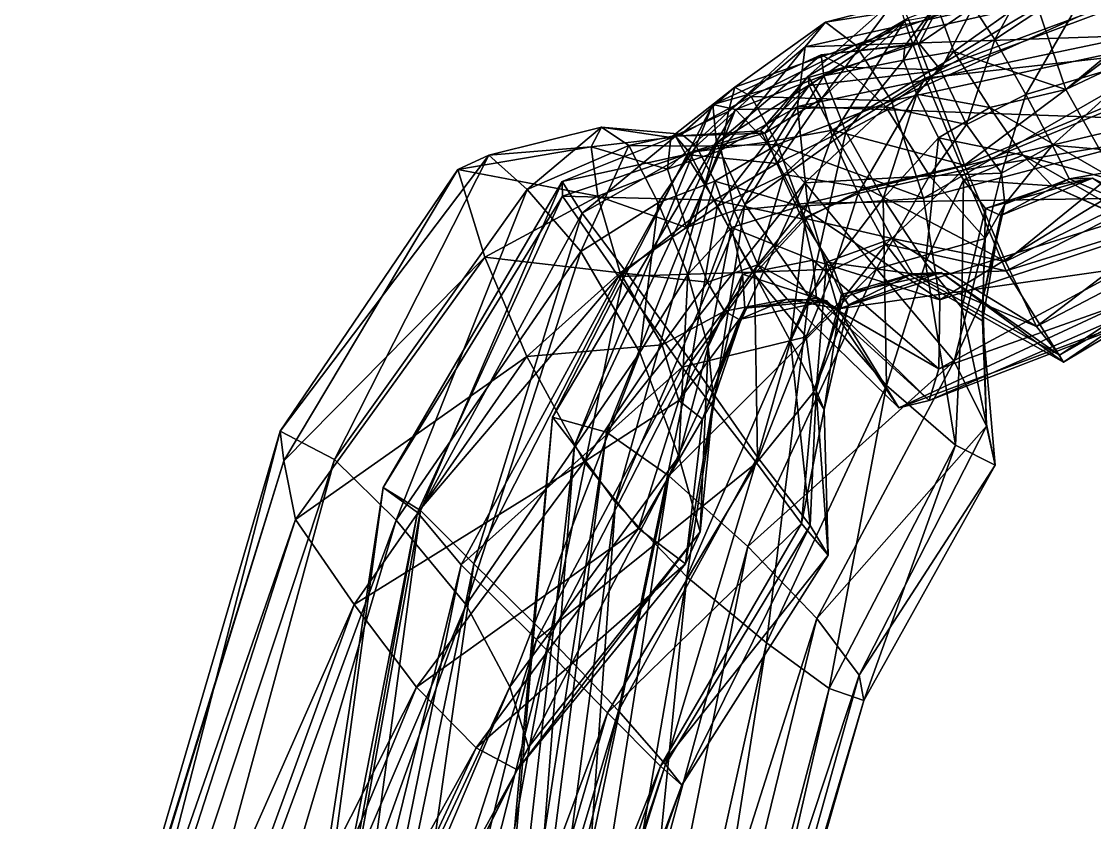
# Model space of a CAD drawing. Extents: x -86 to 86, y 0 to 86.
# Drawn here: x -47.29 to -25.39, y 27.53 to 43.88 of the extents above; entities that cross this region are included whole.
import ezdxf

# ---------------------------------------------------------------- set-up
doc = ezdxf.new("R2010")
doc.units = 0

msp = doc.modelspace()

# ---------------------------------------------------------------- linework, layer by layer
at = {"color": 1}
for points in [[(-20.483919, 47.054489, -17.126579), (-26.634314, 44.429077, -19.012329), (-25.978552, 42.494919, -18.250355)], [(-19.613482, 45.49823, -16.907091), (-20.483919, 47.054489, -17.126579), (-25.978552, 42.494919, -18.250355)], [(-22.845133, 46.403976, -5.346901), (-29.193487, 43.948845, -6.124885), (-28.775038, 42.850304, -4.435791)], [(-22.2645, 45.263016, -4.175329), (-22.845133, 46.403976, -5.346901), (-28.775038, 42.850304, -4.435791)], [(-27.865131, 44.182564, -23.467436), (-26.107775, 45.913971, -23.840536), (-27.426815, 43.511703, -24.301872)], [(-26.107775, 45.913971, -23.840536), (-25.349886, 44.889816, -25.125959), (-27.426815, 43.511703, -24.301872)], [(-24.299044, 45.560875, 8.353233), (-30.879873, 43.868622, 9.32914), (-30.267448, 43.40773, 10.81988)], [(-24.299044, 45.560875, 8.353233), (-24.592327, 44.851273, 6.896299), (-30.879873, 43.868622, 9.32914)], [(-23.688679, 44.897552, 9.622082), (-24.299044, 45.560875, 8.353233), (-30.267448, 43.40773, 10.81988)], [(-19.613482, 45.49823, -16.907091), (-25.978552, 42.494919, -18.250355), (-24.923311, 40.625359, -18.814714)], [(-22.343239, 45.160995, -9.229331), (-28.849203, 42.723709, -10.698137), (-29.266146, 43.893829, -9.381863)], [(-22.343239, 45.160995, -9.229331), (-21.542074, 43.549927, -9.424763), (-28.849203, 42.723709, -10.698137)], [(-22.2645, 45.263016, -4.175329), (-28.775038, 42.850304, -4.435791), (-28.042509, 40.951775, -3.654403)], [(-21.42745, 43.682693, -4.003049), (-22.2645, 45.263016, -4.175329), (-28.042509, 40.951775, -3.654403)], [(-24.592327, 44.851273, 6.896299), (-24.524794, 43.59404, 5.817883), (-31.296192, 43.364059, 7.728603)], [(-24.592327, 44.851273, 6.896299), (-31.296192, 43.364059, 7.728603), (-30.879873, 43.868622, 9.32914)], [(-23.688679, 44.897552, 9.622082), (-30.267448, 43.40773, 10.81988), (-29.533119, 42.259415, 12.361645)], [(-22.958256, 43.683296, 10.623873), (-23.688679, 44.897552, 9.622082), (-29.533119, 42.259415, 12.361645)], [(-27.426815, 43.511703, -24.301872), (-25.349886, 44.889816, -25.125959), (-26.790703, 42.392883, -24.526333)], [(-25.349886, 44.889816, -25.125959), (-24.290442, 43.135147, -25.990374), (-26.790703, 42.392883, -24.526333)], [(-28.616337, 44.228287, -21.298321), (-28.395144, 44.526031, -22.42021), (-29.265404, 43.386215, -22.770126)], [(-29.265404, 43.386215, -22.770126), (-28.395144, 44.526031, -22.42021), (-28.968567, 43.429779, -23.712807)], [(-28.395144, 44.526031, -22.42021), (-27.865131, 44.182564, -23.467436), (-28.968567, 43.429779, -23.712807)], [(-29.193487, 43.948845, -6.124885), (-29.409781, 44.382523, -7.729541), (-31.236866, 42.764282, -7.377831)], [(-31.236866, 42.764282, -7.377831), (-29.409781, 44.382523, -7.729541), (-30.963587, 42.30442, -8.477563)], [(-29.409781, 44.382523, -7.729541), (-29.266146, 43.893829, -9.381863), (-30.963587, 42.30442, -8.477563)], [(-28.26022, 43.266983, -20.543579), (-26.634314, 44.429077, -19.012329), (-28.616337, 44.228287, -21.298321)], [(-25.978552, 42.494919, -18.250355), (-26.634314, 44.429077, -19.012329), (-28.26022, 43.266983, -20.543579)], [(-28.26022, 43.266983, -20.543579), (-28.616337, 44.228287, -21.298321), (-29.287567, 43.092361, -22.055267)], [(-29.287567, 43.092361, -22.055267), (-28.616337, 44.228287, -21.298321), (-29.265404, 43.386215, -22.770126)], [(-28.968567, 43.429779, -23.712807), (-27.865131, 44.182564, -23.467436), (-28.536808, 42.894341, -24.419985)], [(-27.865131, 44.182564, -23.467436), (-27.426815, 43.511703, -24.301872), (-28.536808, 42.894341, -24.419985)], [(-32.733841, 42.538216, 10.263737), (-30.879873, 43.868622, 9.32914), (-32.861908, 42.043015, 9.152908)], [(-30.879873, 43.868622, 9.32914), (-31.296192, 43.364059, 7.728603), (-32.861908, 42.043015, 9.152908)], [(-30.267448, 43.40773, 10.81988), (-30.879873, 43.868622, 9.32914), (-32.733841, 42.538216, 10.263737)], [(-31.217293, 42.574585, -6.211706), (-29.193487, 43.948845, -6.124885), (-31.236866, 42.764282, -7.377831)], [(-28.775038, 42.850304, -4.435791), (-29.193487, 43.948845, -6.124885), (-31.217293, 42.574585, -6.211706)], [(-30.963587, 42.30442, -8.477563), (-29.266146, 43.893829, -9.381863), (-30.74548, 41.541954, -9.319897)], [(-29.266146, 43.893829, -9.381863), (-28.849203, 42.723709, -10.698137), (-30.74548, 41.541954, -9.319897)], [(-24.524794, 43.59404, 5.817883), (-24.051918, 41.882248, 5.468948), (-31.452089, 42.145172, 6.399849)], [(-24.524794, 43.59404, 5.817883), (-31.452089, 42.145172, 6.399849), (-31.296192, 43.364059, 7.728603)], [(-22.958256, 43.683296, 10.623873), (-29.533119, 42.259415, 12.361645), (-28.880194, 40.27346, 12.979115)], [(-22.339586, 41.996613, 10.614876), (-22.958256, 43.683296, 10.623873), (-28.880194, 40.27346, 12.979115)], [(-21.42745, 43.682693, -4.003049), (-28.042509, 40.951775, -3.654403), (-27.209635, 38.983597, -4.254319)], [(-20.605301, 42.191765, -4.396297), (-21.42745, 43.682693, -4.003049), (-27.209635, 38.983597, -4.254319)], [(-32.401203, 42.347702, 11.381443), (-30.267448, 43.40773, 10.81988), (-32.733841, 42.538216, 10.263737)], [(-29.533119, 42.259415, 12.361645), (-30.267448, 43.40773, 10.81988), (-32.401203, 42.347702, 11.381443)], [(-29.265404, 43.386215, -22.770126), (-28.968567, 43.429779, -23.712807), (-30.969151, 43.199593, -23.074127)], [(-28.968567, 43.429779, -23.712807), (-30.486389, 42.949387, -24.238394), (-30.969151, 43.199593, -23.074127)], [(-29.265404, 43.386215, -22.770126), (-30.969151, 43.199593, -23.074127), (-30.916788, 42.770142, -21.930271)], [(-29.287567, 43.092361, -22.055267), (-29.265404, 43.386215, -22.770126), (-30.916788, 42.770142, -21.930271)], [(-28.968567, 43.429779, -23.712807), (-28.536808, 42.894341, -24.419985), (-30.486389, 42.949387, -24.238394)], [(-21.542074, 43.549927, -9.424763), (-28.073786, 40.844528, -11.601416), (-28.849203, 42.723709, -10.698137)], [(-28.536808, 42.894341, -24.419985), (-27.426815, 43.511703, -24.301872), (-28.004318, 41.776978, -24.22275)], [(-21.542074, 43.549927, -9.424763), (-20.697865, 42.069565, -9.031515), (-28.073786, 40.844528, -11.601416)], [(-27.426815, 43.511703, -24.301872), (-26.790703, 42.392883, -24.526333), (-28.004318, 41.776978, -24.22275)], [(-30.969151, 43.199593, -23.074127), (-33.184311, 42.184807, -23.607101), (-33.104809, 41.400673, -21.955626)], [(-30.969151, 43.199593, -23.074127), (-30.486389, 42.949387, -24.238394), (-33.184311, 42.184807, -23.607101)], [(-30.916788, 42.770142, -21.930271), (-30.969151, 43.199593, -23.074127), (-33.104809, 41.400673, -21.955626)], [(-32.861908, 42.043015, 9.152908), (-31.296192, 43.364059, 7.728603), (-33.00967, 41.256683, 8.317261)], [(-31.296192, 43.364059, 7.728603), (-31.452089, 42.145172, 6.399849), (-33.00967, 41.256683, 8.317261)], [(-29.01565, 42.397141, -21.549837), (-28.26022, 43.266983, -20.543579), (-29.287567, 43.092361, -22.055267)], [(-27.529675, 42.126343, -20.521873), (-28.26022, 43.266983, -20.543579), (-29.01565, 42.397141, -21.549837)], [(-27.529675, 42.126343, -20.521873), (-25.978552, 42.494919, -18.250355), (-28.26022, 43.266983, -20.543579)], [(-30.486389, 42.949387, -24.238394), (-32.719658, 42.083572, -25.617777), (-33.184311, 42.184807, -23.607101)], [(-30.486389, 42.949387, -24.238394), (-29.648544, 42.139053, -25.149096), (-32.719658, 42.083572, -25.617777)], [(-29.287567, 43.092361, -22.055267), (-30.916788, 42.770142, -21.930271), (-30.464247, 41.626297, -21.172184)], [(-28.536808, 42.894341, -24.419985), (-29.648544, 42.139053, -25.149096), (-30.486389, 42.949387, -24.238394)], [(-29.01565, 42.397141, -21.549837), (-29.287567, 43.092361, -22.055267), (-30.464247, 41.626297, -21.172184)], [(-26.790703, 42.392883, -24.526333), (-24.290442, 43.135147, -25.990374), (-26.249533, 41.355133, -24.174089)], [(-24.290442, 43.135147, -25.990374), (-23.371824, 41.104385, -25.69652), (-26.249533, 41.355133, -24.174089)], [(-30.916788, 42.770142, -21.930271), (-33.104809, 41.400673, -21.955626), (-32.52523, 40.145195, -20.378357)], [(-30.464247, 41.626297, -21.172184), (-30.916788, 42.770142, -21.930271), (-32.52523, 40.145195, -20.378357)], [(-31.217293, 42.574585, -6.211706), (-31.236866, 42.764282, -7.377831), (-32.205822, 41.651596, -7.423114)], [(-32.205822, 41.651596, -7.423114), (-31.236866, 42.764282, -7.377831), (-32.122013, 41.599014, -8.407426)], [(-31.236866, 42.764282, -7.377831), (-30.963587, 42.30442, -8.477563), (-32.122013, 41.599014, -8.407426)], [(-30.741121, 41.660637, -5.464365), (-28.775038, 42.850304, -4.435791), (-31.217293, 42.574585, -6.211706)], [(-30.74548, 41.541954, -9.319897), (-28.849203, 42.723709, -10.698137), (-30.217659, 40.373299, -9.569805)], [(-28.042509, 40.951775, -3.654403), (-28.775038, 42.850304, -4.435791), (-30.741121, 41.660637, -5.464365)], [(-28.849203, 42.723709, -10.698137), (-28.073786, 40.844528, -11.601416), (-30.217659, 40.373299, -9.569805)], [(-28.536808, 42.894341, -24.419985), (-28.004318, 41.776978, -24.22275), (-29.648544, 42.139053, -25.149096)], [(-33.820805, 41.580978, 10.548698), (-32.733841, 42.538216, 10.263737), (-34.036755, 41.516586, 9.585434)], [(-32.733841, 42.538216, 10.263737), (-32.861908, 42.043015, 9.152908), (-34.036755, 41.516586, 9.585434)], [(-32.401203, 42.347702, 11.381443), (-32.733841, 42.538216, 10.263737), (-33.820805, 41.580978, 10.548698)], [(-32.081558, 41.42025, -6.69586), (-31.217293, 42.574585, -6.211706), (-32.205822, 41.651596, -7.423114)], [(-30.741121, 41.660637, -5.464365), (-31.217293, 42.574585, -6.211706), (-32.081558, 41.42025, -6.69586)], [(-24.923311, 40.625359, -18.814714), (-25.978552, 42.494919, -18.250355), (-27.529675, 42.126343, -20.521873)], [(-33.523346, 41.333794, 11.218241), (-32.401203, 42.347702, 11.381443), (-33.820805, 41.580978, 10.548698)], [(-31.861528, 41.373413, 11.997936), (-32.401203, 42.347702, 11.381443), (-33.523346, 41.333794, 11.218241)], [(-31.861528, 41.373413, 11.997936), (-29.533119, 42.259415, 12.361645), (-32.401203, 42.347702, 11.381443)], [(-32.122013, 41.599014, -8.407426), (-30.963587, 42.30442, -8.477563), (-31.877129, 40.982269, -9.137403)], [(-30.963587, 42.30442, -8.477563), (-30.74548, 41.541954, -9.319897), (-31.877129, 40.982269, -9.137403)], [(-29.01565, 42.397141, -21.549837), (-30.464247, 41.626297, -21.172184), (-29.707661, 40.266052, -20.841251)], [(-28.573385, 41.50824, -21.352228), (-29.01565, 42.397141, -21.549837), (-29.707661, 40.266052, -20.841251)], [(-28.573385, 41.50824, -21.352228), (-27.529675, 42.126343, -20.521873), (-29.01565, 42.397141, -21.549837)], [(-28.004318, 41.776978, -24.22275), (-26.790703, 42.392883, -24.526333), (-27.288744, 40.786171, -24.285833)], [(-26.790703, 42.392883, -24.526333), (-26.249533, 41.355133, -24.174089), (-27.288744, 40.786171, -24.285833)], [(-33.184311, 42.184807, -23.607101), (-36.451328, 35.804855, -24.64559), (-36.005215, 35.22718, -23.028061)], [(-33.184311, 42.184807, -23.607101), (-32.719658, 42.083572, -25.617777), (-36.451328, 35.804855, -24.64559)], [(-32.719658, 42.083572, -25.617777), (-35.353214, 35.496948, -26.266121), (-36.451328, 35.804855, -24.64559)], [(-33.104809, 41.400673, -21.955626), (-33.184311, 42.184807, -23.607101), (-36.005215, 35.22718, -23.028061)], [(-32.719658, 42.083572, -25.617777), (-31.301064, 40.587486, -26.464748), (-35.353214, 35.496948, -26.266121)], [(-33.00967, 41.256683, 8.317261), (-31.452089, 42.145172, 6.399849), (-32.748714, 40.022842, 7.976152)], [(-31.452089, 42.145172, 6.399849), (-31.248417, 40.172012, 5.393028), (-32.748714, 40.022842, 7.976152)], [(-29.648544, 42.139053, -25.149096), (-31.301064, 40.587486, -26.464748), (-32.719658, 42.083572, -25.617777)], [(-28.880194, 40.27346, 12.979115), (-29.533119, 42.259415, 12.361645), (-31.861528, 41.373413, 11.997936)], [(-24.051918, 41.882248, 5.468948), (-31.248417, 40.172012, 5.393028), (-31.452089, 42.145172, 6.399849)], [(-29.648544, 42.139053, -25.149096), (-28.758621, 40.729393, -25.323038), (-31.301064, 40.587486, -26.464748)], [(-28.004318, 41.776978, -24.22275), (-28.758621, 40.729393, -25.323038), (-29.648544, 42.139053, -25.149096)], [(-26.851028, 41.155411, -20.865852), (-27.529675, 42.126343, -20.521873), (-28.573385, 41.50824, -21.352228)], [(-20.697865, 42.069565, -9.031515), (-27.191629, 38.795563, -11.322567), (-28.073786, 40.844528, -11.601416)], [(-26.851028, 41.155411, -20.865852), (-24.923311, 40.625359, -18.814714), (-27.529675, 42.126343, -20.521873)], [(-20.605301, 42.191765, -4.396297), (-27.209635, 38.983597, -4.254319), (-26.574797, 37.654846, -5.73368)], [(-20.697865, 42.069565, -9.031515), (-20.044535, 41.018829, -8.03052), (-27.191629, 38.795563, -11.322567)], [(-19.988499, 41.087677, -5.358137), (-20.605301, 42.191765, -4.396297), (-26.574797, 37.654846, -5.73368)], [(-34.036755, 41.516586, 9.585434), (-32.861908, 42.043015, 9.152908), (-34.10574, 40.870415, 8.843197)], [(-32.861908, 42.043015, 9.152908), (-33.00967, 41.256683, 8.317261), (-34.10574, 40.870415, 8.843197)], [(-24.051918, 41.882248, 5.468948), (-23.347734, 40.293365, 5.664875), (-31.248417, 40.172012, 5.393028)], [(-22.339586, 41.996613, 10.614876), (-28.880194, 40.27346, 12.979115), (-28.546062, 38.203796, 12.249634)], [(-21.887712, 40.400543, 10.06551), (-22.339586, 41.996613, 10.614876), (-28.546062, 38.203796, 12.249634)], [(-35.451336, 41.726357, 11.140482), (-37.756046, 41.153152, 11.902422), (-36.973389, 40.452805, 13.40093)], [(-35.451336, 41.726357, 11.140482), (-35.664646, 41.326042, 9.938227), (-37.756046, 41.153152, 11.902422)], [(-34.894573, 41.353012, 12.163322), (-35.451336, 41.726357, 11.140482), (-36.973389, 40.452805, 13.40093)], [(-34.036755, 41.516586, 9.585434), (-35.664646, 41.326042, 9.938227), (-35.451336, 41.726357, 11.140482)], [(-33.820805, 41.580978, 10.548698), (-35.451336, 41.726357, 11.140482), (-34.894573, 41.353012, 12.163322)], [(-33.820805, 41.580978, 10.548698), (-34.036755, 41.516586, 9.585434), (-35.451336, 41.726357, 11.140482)], [(-32.205822, 41.651596, -7.423114), (-33.94059, 41.539337, -7.333909), (-33.654583, 41.20459, -6.19298)], [(-32.205822, 41.651596, -7.423114), (-32.122013, 41.599014, -8.407426), (-33.94059, 41.539337, -7.333909)], [(-32.081558, 41.42025, -6.69586), (-32.205822, 41.651596, -7.423114), (-33.654583, 41.20459, -6.19298)], [(-30.464247, 41.626297, -21.172184), (-32.52523, 40.145195, -20.378357), (-31.224669, 38.269173, -19.63805)], [(-31.732063, 40.755066, -6.197746), (-30.741121, 41.660637, -5.464365), (-32.081558, 41.42025, -6.69586)], [(-30.067974, 40.485352, -5.493305), (-30.741121, 41.660637, -5.464365), (-31.732063, 40.755066, -6.197746)], [(-29.707661, 40.266052, -20.841251), (-30.464247, 41.626297, -21.172184), (-31.224669, 38.269173, -19.63805)], [(-30.067974, 40.485352, -5.493305), (-28.042509, 40.951775, -3.654403), (-30.741121, 41.660637, -5.464365)], [(-28.004318, 41.776978, -24.22275), (-27.288744, 40.786171, -24.285833), (-28.758621, 40.729393, -25.323038)], [(-33.94059, 41.539337, -7.333909), (-36.255981, 40.613724, -7.279093), (-35.845539, 39.966949, -5.617237)], [(-33.94059, 41.539337, -7.333909), (-33.735527, 41.165222, -8.545998), (-36.255981, 40.613724, -7.279093)], [(-33.104809, 41.400673, -21.955626), (-36.005215, 35.22718, -23.028061), (-35.164825, 34.062515, -21.611168)], [(-33.654583, 41.20459, -6.19298), (-33.94059, 41.539337, -7.333909), (-35.845539, 39.966949, -5.617237)], [(-34.036755, 41.516586, 9.585434), (-34.10574, 40.870415, 8.843197), (-35.664646, 41.326042, 9.938227)], [(-32.52523, 40.145195, -20.378357), (-33.104809, 41.400673, -21.955626), (-35.164825, 34.062515, -21.611168)], [(-33.523346, 41.333794, 11.218241), (-33.820805, 41.580978, 10.548698), (-34.894573, 41.353012, 12.163322)], [(-32.122013, 41.599014, -8.407426), (-33.735527, 41.165222, -8.545998), (-33.94059, 41.539337, -7.333909)], [(-32.122013, 41.599014, -8.407426), (-31.877129, 40.982269, -9.137403), (-33.735527, 41.165222, -8.545998)], [(-32.081558, 41.42025, -6.69586), (-33.654583, 41.20459, -6.19298), (-33.090687, 40.103737, -5.445979)], [(-31.732063, 40.755066, -6.197746), (-32.081558, 41.42025, -6.69586), (-33.090687, 40.103737, -5.445979)], [(-31.877129, 40.982269, -9.137403), (-30.74548, 41.541954, -9.319897), (-31.357567, 39.856293, -8.955249)], [(-30.74548, 41.541954, -9.319897), (-30.217659, 40.373299, -9.569805), (-31.357567, 39.856293, -8.955249)], [(-28.573385, 41.50824, -21.352228), (-29.707661, 40.266052, -20.841251), (-28.842489, 38.953423, -21.093252)], [(-28.062153, 40.652252, -21.521818), (-28.573385, 41.50824, -21.352228), (-28.842489, 38.953423, -21.093252)], [(-28.062153, 40.652252, -21.521818), (-26.851028, 41.155411, -20.865852), (-28.573385, 41.50824, -21.352228)], [(-35.664646, 41.326042, 9.938227), (-35.531765, 40.318985, 8.862976), (-38.388996, 40.859802, 9.957611)], [(-35.664646, 41.326042, 9.938227), (-38.388996, 40.859802, 9.957611), (-37.756046, 41.153152, 11.902422)], [(-34.894573, 41.353012, 12.163322), (-36.973389, 40.452805, 13.40093), (-35.873089, 39.186935, 14.660622)], [(-34.298443, 40.180908, 12.762201), (-34.894573, 41.353012, 12.163322), (-35.873089, 39.186935, 14.660622)], [(-33.654583, 41.20459, -6.19298), (-35.845539, 39.966949, -5.617237), (-34.982018, 38.816071, -4.090891)], [(-34.10574, 40.870415, 8.843197), (-35.531765, 40.318985, 8.862976), (-35.664646, 41.326042, 9.938227)], [(-33.090687, 40.103737, -5.445979), (-33.654583, 41.20459, -6.19298), (-34.982018, 38.816071, -4.090891)], [(-33.523346, 41.333794, 11.218241), (-34.894573, 41.353012, 12.163322), (-34.298443, 40.180908, 12.762201)], [(-33.141182, 40.62426, 11.622274), (-33.523346, 41.333794, 11.218241), (-34.298443, 40.180908, 12.762201)], [(-34.10574, 40.870415, 8.843197), (-33.00967, 41.256683, 8.317261), (-33.720242, 39.680008, 8.915813)], [(-33.00967, 41.256683, 8.317261), (-32.748714, 40.022842, 7.976152), (-33.720242, 39.680008, 8.915813)], [(-33.141182, 40.62426, 11.622274), (-31.861528, 41.373413, 11.997936), (-33.523346, 41.333794, 11.218241)], [(-31.399452, 40.111542, 11.826405), (-31.861528, 41.373413, 11.997936), (-33.141182, 40.62426, 11.622274)], [(-31.399452, 40.111542, 11.826405), (-28.880194, 40.27346, 12.979115), (-31.861528, 41.373413, 11.997936)], [(-27.288744, 40.786171, -24.285833), (-26.249533, 41.355133, -24.174089), (-27.220758, 40.152344, -23.525768)], [(-26.249533, 41.355133, -24.174089), (-25.905649, 40.668022, -23.360123), (-27.220758, 40.152344, -23.525768)], [(-26.249533, 41.355133, -24.174089), (-23.371824, 41.104385, -25.69652), (-25.905649, 40.668022, -23.360123)], [(-37.756046, 41.153152, 11.902422), (-42.011753, 35.518158, 13.512199), (-40.903469, 34.944229, 14.773724)], [(-37.756046, 41.153152, 11.902422), (-38.388996, 40.859802, 9.957611), (-42.011753, 35.518158, 13.512199)], [(-36.973389, 40.452805, 13.40093), (-37.756046, 41.153152, 11.902422), (-40.903469, 34.944229, 14.773724)], [(-33.735527, 41.165222, -8.545998), (-36.248909, 40.318176, -9.323982), (-36.255981, 40.613724, -7.279093)], [(-33.735527, 41.165222, -8.545998), (-33.150074, 40.234467, -9.535417), (-36.248909, 40.318176, -9.323982)], [(-31.877129, 40.982269, -9.137403), (-33.150074, 40.234467, -9.535417), (-33.735527, 41.165222, -8.545998)], [(-31.877129, 40.982269, -9.137403), (-31.357567, 39.856293, -8.955249), (-33.150074, 40.234467, -9.535417)], [(-26.253811, 40.525208, -21.533966), (-26.851028, 41.155411, -20.865852), (-28.062153, 40.652252, -21.521818)], [(-20.044535, 41.018829, -8.03052), (-26.021694, 36.926651, -9.962372), (-27.191629, 38.795563, -11.322567)], [(-26.253811, 40.525208, -21.533966), (-23.90868, 39.467102, -20.223999), (-26.851028, 41.155411, -20.865852)], [(-23.90868, 39.467102, -20.223999), (-24.923311, 40.625359, -18.814714), (-26.851028, 41.155411, -20.865852)], [(-19.988499, 41.087677, -5.358137), (-26.574797, 37.654846, -5.73368), (-26.107584, 37.068596, -7.633187)], [(-19.774496, 40.65686, -6.689052), (-19.988499, 41.087677, -5.358137), (-26.107584, 37.068596, -7.633187)], [(-20.044535, 41.018829, -8.03052), (-19.774496, 40.65686, -6.689052), (-26.021694, 36.926651, -9.962372)], [(-23.371824, 41.104385, -25.69652), (-22.41613, 39.161987, -24.273346), (-25.905649, 40.668022, -23.360123)], [(-38.388996, 40.859802, 9.957611), (-41.940063, 34.914597, 11.626104), (-42.011753, 35.518158, 13.512199)], [(-38.388996, 40.859802, 9.957611), (-37.832355, 39.068146, 8.754227), (-41.940063, 34.914597, 11.626104)], [(-35.531765, 40.318985, 8.862976), (-37.832355, 39.068146, 8.754227), (-38.388996, 40.859802, 9.957611)], [(-34.10574, 40.870415, 8.843197), (-33.720242, 39.680008, 8.915813), (-35.531765, 40.318985, 8.862976)], [(-31.732063, 40.755066, -6.197746), (-33.090687, 40.103737, -5.445979), (-32.332607, 38.734314, -5.159299)], [(-31.291603, 39.861633, -6.017295), (-31.732063, 40.755066, -6.197746), (-32.332607, 38.734314, -5.159299)], [(-31.291603, 39.861633, -6.017295), (-30.067974, 40.485352, -5.493305), (-31.732063, 40.755066, -6.197746)], [(-30.217659, 40.373299, -9.569805), (-28.073786, 40.844528, -11.601416), (-29.65251, 39.338974, -9.246354)], [(-27.209635, 38.983597, -4.254319), (-28.042509, 40.951775, -3.654403), (-30.067974, 40.485352, -5.493305)], [(-28.073786, 40.844528, -11.601416), (-27.191629, 38.795563, -11.322567), (-29.65251, 39.338974, -9.246354)], [(-27.288744, 40.786171, -24.285833), (-27.620913, 39.454742, -25.160995), (-28.758621, 40.729393, -25.323038)], [(-27.288744, 40.786171, -24.285833), (-27.220758, 40.152344, -23.525768), (-27.620913, 39.454742, -25.160995)], [(-36.255981, 40.613724, -7.279093), (-39.913616, 34.369514, -6.983901), (-39.145348, 33.90403, -5.453469)], [(-36.255981, 40.613724, -7.279093), (-36.248909, 40.318176, -9.323982), (-39.913616, 34.369514, -6.983901)], [(-35.845539, 39.966949, -5.617237), (-36.255981, 40.613724, -7.279093), (-39.145348, 33.90403, -5.453469)], [(-31.301064, 40.587486, -26.464748), (-34.082767, 34.609283, -27.668501), (-35.353214, 35.496948, -26.266121)], [(-33.141182, 40.62426, 11.622274), (-34.298443, 40.180908, 12.762201), (-33.6912, 38.714462, 12.876326)], [(-31.301064, 40.587486, -26.464748), (-29.841789, 38.833008, -26.717163), (-34.082767, 34.609283, -27.668501)], [(-32.798126, 39.675537, 11.706087), (-33.141182, 40.62426, 11.622274), (-33.6912, 38.714462, 12.876326)], [(-32.798126, 39.675537, 11.706087), (-31.399452, 40.111542, 11.826405), (-33.141182, 40.62426, 11.622274)], [(-28.758621, 40.729393, -25.323038), (-29.841789, 38.833008, -26.717163), (-31.301064, 40.587486, -26.464748)], [(-28.758621, 40.729393, -25.323038), (-27.620913, 39.454742, -25.160995), (-29.841789, 38.833008, -26.717163)], [(-28.062153, 40.652252, -21.521818), (-28.842489, 38.953423, -21.093252), (-28.097153, 38.040512, -21.859251)], [(-27.612499, 40.061279, -22.016026), (-28.062153, 40.652252, -21.521818), (-28.097153, 38.040512, -21.859251)], [(-27.612499, 40.061279, -22.016026), (-26.253811, 40.525208, -21.533966), (-28.062153, 40.652252, -21.521818)], [(-27.304949, 39.921356, -22.712082), (-25.430077, 40.685493, -22.555559), (-27.612499, 40.061279, -22.016026)], [(-25.430077, 40.685493, -22.555559), (-26.253811, 40.525208, -21.533966), (-27.612499, 40.061279, -22.016026)], [(-25.905649, 40.668022, -23.360123), (-25.430077, 40.685493, -22.555559), (-27.304949, 39.921356, -22.712082)], [(-27.220758, 40.152344, -23.525768), (-25.905649, 40.668022, -23.360123), (-27.304949, 39.921356, -22.712082)], [(-25.430077, 40.685493, -22.555559), (-23.009962, 39.080627, -22.016497), (-26.253811, 40.525208, -21.533966)], [(-23.009962, 39.080627, -22.016497), (-23.90868, 39.467102, -20.223999), (-26.253811, 40.525208, -21.533966)], [(-19.774496, 40.65686, -6.689052), (-26.107584, 37.068596, -7.633187), (-26.021694, 36.926651, -9.962372)], [(-25.905649, 40.668022, -23.360123), (-22.41613, 39.161987, -24.273346), (-25.430077, 40.685493, -22.555559)], [(-22.41613, 39.161987, -24.273346), (-23.009962, 39.080627, -22.016497), (-25.430077, 40.685493, -22.555559)], [(-36.973389, 40.452805, 13.40093), (-40.903469, 34.944229, 14.773724), (-39.648525, 33.706627, 15.755428)], [(-36.248909, 40.318176, -9.323982), (-39.211216, 33.864227, -8.766625), (-39.913616, 34.369514, -6.983901)], [(-35.873089, 39.186935, 14.660622), (-36.973389, 40.452805, 13.40093), (-39.648525, 33.706627, 15.755428)], [(-36.248909, 40.318176, -9.323982), (-35.109642, 38.676888, -10.312038), (-39.211216, 33.864227, -8.766625)], [(-35.531765, 40.318985, 8.862976), (-35.072868, 38.75206, 8.484135), (-37.832355, 39.068146, 8.754227)], [(-33.150074, 40.234467, -9.535417), (-35.109642, 38.676888, -10.312038), (-36.248909, 40.318176, -9.323982)], [(-33.720242, 39.680008, 8.915813), (-35.072868, 38.75206, 8.484135), (-35.531765, 40.318985, 8.862976)], [(-31.357567, 39.856293, -8.955249), (-30.217659, 40.373299, -9.569805), (-30.711905, 38.823868, -9.077478)], [(-29.519293, 39.451393, -5.882467), (-30.067974, 40.485352, -5.493305), (-31.291603, 39.861633, -6.017295)], [(-30.217659, 40.373299, -9.569805), (-29.65251, 39.338974, -9.246354), (-30.711905, 38.823868, -9.077478)], [(-29.519293, 39.451393, -5.882467), (-27.209635, 38.983597, -4.254319), (-30.067974, 40.485352, -5.493305)], [(-21.741617, 39.217407, 9.015057), (-21.887712, 40.400543, 10.06551), (-28.565977, 36.795807, 10.708767)], [(-21.887712, 40.400543, 10.06551), (-28.546062, 38.203796, 12.249634), (-28.565977, 36.795807, 10.708767)], [(-34.298443, 40.180908, 12.762201), (-35.873089, 39.186935, 14.660622), (-34.67382, 37.126892, 14.938028)], [(-32.52523, 40.145195, -20.378357), (-35.164825, 34.062515, -21.611168), (-33.709816, 32.547554, -20.771526)], [(-33.150074, 40.234467, -9.535417), (-32.374893, 38.765991, -9.763535), (-35.109642, 38.676888, -10.312038)], [(-33.090687, 40.103737, -5.445979), (-34.982018, 38.816071, -4.090891), (-33.62347, 36.936188, -3.474973)], [(-33.6912, 38.714462, 12.876326), (-34.298443, 40.180908, 12.762201), (-34.67382, 37.126892, 14.938028)], [(-31.224669, 38.269173, -19.63805), (-32.52523, 40.145195, -20.378357), (-33.709816, 32.547554, -20.771526)], [(-32.332607, 38.734314, -5.159299), (-33.090687, 40.103737, -5.445979), (-33.62347, 36.936188, -3.474973)], [(-31.357567, 39.856293, -8.955249), (-32.374893, 38.765991, -9.763535), (-33.150074, 40.234467, -9.535417)], [(-31.140438, 39.007843, 11.340273), (-31.399452, 40.111542, 11.826405), (-32.798126, 39.675537, 11.706087)], [(-32.748714, 40.022842, 7.976152), (-31.248417, 40.172012, 5.393028), (-32.265831, 38.916351, 8.16675)], [(-31.248417, 40.172012, 5.393028), (-30.622166, 38.01516, 5.493155), (-32.265831, 38.916351, 8.16675)], [(-28.546062, 38.203796, 12.249634), (-28.880194, 40.27346, 12.979115), (-31.399452, 40.111542, 11.826405)], [(-31.140438, 39.007843, 11.340273), (-28.546062, 38.203796, 12.249634), (-31.399452, 40.111542, 11.826405)], [(-23.347734, 40.293365, 5.664875), (-30.622166, 38.01516, 5.493155), (-31.248417, 40.172012, 5.393028)], [(-29.707661, 40.266052, -20.841251), (-31.224669, 38.269173, -19.63805), (-29.635569, 36.455978, -20.203304)], [(-23.347734, 40.293365, 5.664875), (-22.585676, 39.157608, 6.478622), (-30.622166, 38.01516, 5.493155)], [(-28.842489, 38.953423, -21.093252), (-29.707661, 40.266052, -20.841251), (-29.635569, 36.455978, -20.203304)], [(-27.220758, 40.152344, -23.525768), (-27.304949, 39.921356, -22.712082), (-27.66889, 38.223434, -24.04944)], [(-27.220758, 40.152344, -23.525768), (-27.66889, 38.223434, -24.04944), (-27.620913, 39.454742, -25.160995)], [(-35.845539, 39.966949, -5.617237), (-39.145348, 33.90403, -5.453469), (-38.059357, 32.814987, -4.14775)], [(-34.982018, 38.816071, -4.090891), (-35.845539, 39.966949, -5.617237), (-38.059357, 32.814987, -4.14775)], [(-33.720242, 39.680008, 8.915813), (-32.748714, 40.022842, 7.976152), (-33.291245, 38.563492, 8.656841)], [(-32.748714, 40.022842, 7.976152), (-32.265831, 38.916351, 8.16675), (-33.291245, 38.563492, 8.656841)], [(-27.612499, 40.061279, -22.016026), (-28.097153, 38.040512, -21.859251), (-27.678028, 37.774338, -22.938633)], [(-27.304949, 39.921356, -22.712082), (-27.612499, 40.061279, -22.016026), (-27.678028, 37.774338, -22.938633)], [(-27.304949, 39.921356, -22.712082), (-27.678028, 37.774338, -22.938633), (-27.66889, 38.223434, -24.04944)], [(-33.720242, 39.680008, 8.915813), (-33.291245, 38.563492, 8.656841), (-35.072868, 38.75206, 8.484135)], [(-32.798126, 39.675537, 11.706087), (-33.6912, 38.714462, 12.876326), (-33.278194, 37.24353, 12.428207)], [(-32.576504, 38.726723, 11.435038), (-32.798126, 39.675537, 11.706087), (-33.278194, 37.24353, 12.428207)], [(-32.576504, 38.726723, 11.435038), (-31.140438, 39.007843, 11.340273), (-32.798126, 39.675537, 11.706087)], [(-31.357567, 39.856293, -8.955249), (-30.711905, 38.823868, -9.077478), (-32.374893, 38.765991, -9.763535)], [(-31.291603, 39.861633, -6.017295), (-32.332607, 38.734314, -5.159299), (-31.59499, 37.357277, -5.467088)], [(-30.863375, 38.966278, -6.211706), (-31.291603, 39.861633, -6.017295), (-31.59499, 37.357277, -5.467088)], [(-30.863375, 38.966278, -6.211706), (-29.519293, 39.451393, -5.882467), (-31.291603, 39.861633, -6.017295)], [(-29.108168, 38.734039, -6.601209), (-29.519293, 39.451393, -5.882467), (-30.863375, 38.966278, -6.211706)], [(-27.620913, 39.454742, -25.160995), (-28.255947, 36.947914, -26.502636), (-29.841789, 38.833008, -26.717163)], [(-29.108168, 38.734039, -6.601209), (-26.574797, 37.654846, -5.73368), (-29.519293, 39.451393, -5.882467)], [(-26.574797, 37.654846, -5.73368), (-27.209635, 38.983597, -4.254319), (-29.519293, 39.451393, -5.882467)], [(-27.620913, 39.454742, -25.160995), (-27.66889, 38.223434, -24.04944), (-28.255947, 36.947914, -26.502636)], [(-30.711905, 38.823868, -9.077478), (-29.65251, 39.338974, -9.246354), (-30.502869, 38.252853, -8.293707)], [(-29.65251, 39.338974, -9.246354), (-29.164728, 38.703445, -8.464624), (-30.502869, 38.252853, -8.293707)], [(-29.65251, 39.338974, -9.246354), (-27.191629, 38.795563, -11.322567), (-29.164728, 38.703445, -8.464624)], [(-21.989231, 38.759697, 7.699034), (-21.741617, 39.217407, 9.015057), (-28.762314, 36.146935, 8.782494)], [(-21.741617, 39.217407, 9.015057), (-28.565977, 36.795807, 10.708767), (-28.762314, 36.146935, 8.782494)], [(-37.832355, 39.068146, 8.754227), (-41.698444, 33.720123, 9.928019), (-41.940063, 34.914597, 11.626104)], [(-37.832355, 39.068146, 8.754227), (-36.980118, 37.045303, 8.081032), (-41.698444, 33.720123, 9.928019)], [(-35.873089, 39.186935, 14.660622), (-39.648525, 33.706627, 15.755428), (-38.213871, 31.973648, 15.991493)], [(-34.67382, 37.126892, 14.938028), (-35.873089, 39.186935, 14.660622), (-38.213871, 31.973648, 15.991493)], [(-35.072868, 38.75206, 8.484135), (-36.980118, 37.045303, 8.081032), (-37.832355, 39.068146, 8.754227)], [(-31.063133, 38.237595, 10.565056), (-31.140438, 39.007843, 11.340273), (-32.576504, 38.726723, 11.435038)], [(-31.063133, 38.237595, 10.565056), (-28.565977, 36.795807, 10.708767), (-31.140438, 39.007843, 11.340273)], [(-28.565977, 36.795807, 10.708767), (-28.546062, 38.203796, 12.249634), (-31.140438, 39.007843, 11.340273)], [(-22.585676, 39.157608, 6.478622), (-29.382132, 35.993858, 6.536383), (-30.622166, 38.01516, 5.493155)], [(-22.585676, 39.157608, 6.478622), (-21.989231, 38.759697, 7.699034), (-29.382132, 35.993858, 6.536383)], [(-34.982018, 38.816071, -4.090891), (-38.059357, 32.814987, -4.14775), (-36.514576, 31.293633, -3.502551)], [(-33.62347, 36.936188, -3.474973), (-34.982018, 38.816071, -4.090891), (-36.514576, 31.293633, -3.502551)], [(-29.841789, 38.833008, -26.717163), (-32.465408, 33.166695, -27.602398), (-34.082767, 34.609283, -27.668501)], [(-33.291245, 38.563492, 8.656841), (-32.265831, 38.916351, 8.16675), (-32.945099, 37.967842, 9.370598)], [(-32.265831, 38.916351, 8.16675), (-31.665764, 38.215698, 8.800739), (-32.945099, 37.967842, 9.370598)], [(-29.841789, 38.833008, -26.717163), (-28.255947, 36.947914, -26.502636), (-32.465408, 33.166695, -27.602398)], [(-30.711905, 38.823868, -9.077478), (-31.27914, 37.445526, -9.73119), (-32.374893, 38.765991, -9.763535)], [(-32.265831, 38.916351, 8.16675), (-30.622166, 38.01516, 5.493155), (-31.665764, 38.215698, 8.800739)], [(-30.863375, 38.966278, -6.211706), (-31.59499, 37.357277, -5.467088), (-31.071838, 36.341919, -6.28627)], [(-30.711905, 38.823868, -9.077478), (-30.502869, 38.252853, -8.293707), (-31.27914, 37.445526, -9.73119)], [(-30.556358, 38.311035, -6.733313), (-30.863375, 38.966278, -6.211706), (-31.071838, 36.341919, -6.28627)], [(-30.556358, 38.311035, -6.733313), (-29.108168, 38.734039, -6.601209), (-30.863375, 38.966278, -6.211706)], [(-28.842489, 38.953423, -21.093252), (-29.635569, 36.455978, -20.203304), (-28.228693, 35.232452, -21.343494)], [(-27.191629, 38.795563, -11.322567), (-26.021694, 36.926651, -9.962372), (-29.164728, 38.703445, -8.464624)], [(-28.097153, 38.040512, -21.859251), (-28.842489, 38.953423, -21.093252), (-28.228693, 35.232452, -21.343494)], [(-35.109642, 38.676888, -10.312038), (-38.315117, 32.790405, -10.319869), (-39.211216, 33.864227, -8.766625)], [(-35.109642, 38.676888, -10.312038), (-33.809944, 36.825821, -10.706649), (-38.315117, 32.790405, -10.319869)], [(-35.072868, 38.75206, 8.484135), (-34.213696, 37.284119, 8.255283), (-36.980118, 37.045303, 8.081032)], [(-32.374893, 38.765991, -9.763535), (-33.809944, 36.825821, -10.706649), (-35.109642, 38.676888, -10.312038)], [(-33.291245, 38.563492, 8.656841), (-34.213696, 37.284119, 8.255283), (-35.072868, 38.75206, 8.484135)], [(-33.6912, 38.714462, 12.876326), (-34.67382, 37.126892, 14.938028), (-33.877541, 35.004791, 13.940508)], [(-33.291245, 38.563492, 8.656841), (-32.945099, 37.967842, 9.370598), (-34.213696, 37.284119, 8.255283)], [(-33.278194, 37.24353, 12.428207), (-33.6912, 38.714462, 12.876326), (-33.877541, 35.004791, 13.940508)], [(-32.374893, 38.765991, -9.763535), (-31.27914, 37.445526, -9.73119), (-33.809944, 36.825821, -10.706649)], [(-32.332607, 38.734314, -5.159299), (-33.62347, 36.936188, -3.474973), (-32.268242, 34.993057, -4.196097)], [(-32.576504, 38.726723, 11.435038), (-33.278194, 37.24353, 12.428207), (-33.166428, 36.162003, 11.537426)], [(-32.53125, 38.033295, 10.875765), (-32.576504, 38.726723, 11.435038), (-33.166428, 36.162003, 11.537426)], [(-32.53125, 38.033295, 10.875765), (-31.063133, 38.237595, 10.565056), (-32.576504, 38.726723, 11.435038)], [(-31.59499, 37.357277, -5.467088), (-32.332607, 38.734314, -5.159299), (-32.268242, 34.993057, -4.196097)], [(-30.414932, 38.095886, -7.462949), (-28.523619, 38.760437, -7.78674), (-30.556358, 38.311035, -6.733313)], [(-28.523619, 38.760437, -7.78674), (-29.108168, 38.734039, -6.601209), (-30.556358, 38.311035, -6.733313)], [(-30.502869, 38.252853, -8.293707), (-29.164728, 38.703445, -8.464624), (-30.414932, 38.095886, -7.462949)], [(-29.164728, 38.703445, -8.464624), (-28.523619, 38.760437, -7.78674), (-30.414932, 38.095886, -7.462949)], [(-21.989231, 38.759697, 7.699034), (-28.762314, 36.146935, 8.782494), (-29.382132, 35.993858, 6.536383)], [(-29.164728, 38.703445, -8.464624), (-26.021694, 36.926651, -9.962372), (-28.523619, 38.760437, -7.78674)], [(-28.523619, 38.760437, -7.78674), (-26.107584, 37.068596, -7.633187), (-29.108168, 38.734039, -6.601209)], [(-26.107584, 37.068596, -7.633187), (-26.574797, 37.654846, -5.73368), (-29.108168, 38.734039, -6.601209)], [(-26.021694, 36.926651, -9.962372), (-26.107584, 37.068596, -7.633187), (-28.523619, 38.760437, -7.78674)], [(-31.224669, 38.269173, -19.63805), (-33.709816, 32.547554, -20.771526), (-32.083641, 31.201607, -21.358267)], [(-32.945099, 37.967842, 9.370598), (-31.665764, 38.215698, 8.800739), (-32.641224, 37.799606, 10.146412)], [(-31.665764, 38.215698, 8.800739), (-30.853153, 38.177307, 9.261158), (-32.641224, 37.799606, 10.146412)], [(-32.641224, 37.799606, 10.146412), (-30.853153, 38.177307, 9.261158), (-32.53125, 38.033295, 10.875765)], [(-30.853153, 38.177307, 9.261158), (-31.063133, 38.237595, 10.565056), (-32.53125, 38.033295, 10.875765)], [(-29.635569, 36.455978, -20.203304), (-31.224669, 38.269173, -19.63805), (-32.083641, 31.201607, -21.358267)], [(-31.665764, 38.215698, 8.800739), (-29.382132, 35.993858, 6.536383), (-30.853153, 38.177307, 9.261158)], [(-30.622166, 38.01516, 5.493155), (-29.382132, 35.993858, 6.536383), (-31.665764, 38.215698, 8.800739)], [(-30.502869, 38.252853, -8.293707), (-31.128799, 36.316193, -8.524549), (-31.27914, 37.445526, -9.73119)], [(-30.502869, 38.252853, -8.293707), (-30.414932, 38.095886, -7.462949), (-31.128799, 36.316193, -8.524549)], [(-30.556358, 38.311035, -6.733313), (-31.071838, 36.341919, -6.28627), (-30.910757, 35.962708, -7.400642)], [(-30.853153, 38.177307, 9.261158), (-28.762314, 36.146935, 8.782494), (-31.063133, 38.237595, 10.565056)], [(-28.762314, 36.146935, 8.782494), (-28.565977, 36.795807, 10.708767), (-31.063133, 38.237595, 10.565056)], [(-30.414932, 38.095886, -7.462949), (-30.556358, 38.311035, -6.733313), (-30.910757, 35.962708, -7.400642)], [(-29.382132, 35.993858, 6.536383), (-28.762314, 36.146935, 8.782494), (-30.853153, 38.177307, 9.261158)], [(-27.66889, 38.223434, -24.04944), (-27.595259, 35.620346, -25.036623), (-28.255947, 36.947914, -26.502636)], [(-27.66889, 38.223434, -24.04944), (-27.678028, 37.774338, -22.938633), (-27.595259, 35.620346, -25.036623)], [(-32.945099, 37.967842, 9.370598), (-33.878345, 36.144974, 9.414532), (-34.213696, 37.284119, 8.255283)], [(-32.945099, 37.967842, 9.370598), (-32.641224, 37.799606, 10.146412), (-33.878345, 36.144974, 9.414532)], [(-32.641224, 37.799606, 10.146412), (-32.53125, 38.033295, 10.875765), (-33.393486, 35.763138, 10.441555)], [(-32.53125, 38.033295, 10.875765), (-33.166428, 36.162003, 11.537426), (-33.393486, 35.763138, 10.441555)], [(-30.414932, 38.095886, -7.462949), (-30.910757, 35.962708, -7.400642), (-31.128799, 36.316193, -8.524549)], [(-28.097153, 38.040512, -21.859251), (-28.228693, 35.232452, -21.343494), (-27.417685, 34.824226, -23.192923)], [(-27.678028, 37.774338, -22.938633), (-28.097153, 38.040512, -21.859251), (-27.417685, 34.824226, -23.192923)], [(-32.641224, 37.799606, 10.146412), (-33.393486, 35.763138, 10.441555), (-33.878345, 36.144974, 9.414532)], [(-27.678028, 37.774338, -22.938633), (-27.417685, 34.824226, -23.192923), (-27.595259, 35.620346, -25.036623)], [(-34.213696, 37.284119, 8.255283), (-35.804432, 34.892593, 7.767872), (-36.980118, 37.045303, 8.081032)], [(-34.213696, 37.284119, 8.255283), (-33.878345, 36.144974, 9.414532), (-35.804432, 34.892593, 7.767872)], [(-33.278194, 37.24353, 12.428207), (-33.877541, 35.004791, 13.940508), (-33.437901, 33.46743, 12.450687)], [(-31.27914, 37.445526, -9.73119), (-32.28923, 34.876465, -10.662387), (-33.809944, 36.825821, -10.706649)], [(-33.166428, 36.162003, 11.537426), (-33.278194, 37.24353, 12.428207), (-33.437901, 33.46743, 12.450687)], [(-31.27914, 37.445526, -9.73119), (-31.128799, 36.316193, -8.524549), (-32.28923, 34.876465, -10.662387)], [(-31.59499, 37.357277, -5.467088), (-32.268242, 34.993057, -4.196097), (-31.194397, 33.599106, -5.492283)], [(-31.071838, 36.341919, -6.28627), (-31.59499, 37.357277, -5.467088), (-31.194397, 33.599106, -5.492283)], [(-36.980118, 37.045303, 8.081032), (-40.504635, 31.986488, 9.407804), (-41.698444, 33.720123, 9.928019)], [(-36.980118, 37.045303, 8.081032), (-35.804432, 34.892593, 7.767872), (-40.504635, 31.986488, 9.407804)], [(-34.67382, 37.126892, 14.938028), (-38.213871, 31.973648, 15.991493), (-37.32708, 30.300087, 14.890108)], [(-33.877541, 35.004791, 13.940508), (-34.67382, 37.126892, 14.938028), (-37.32708, 30.300087, 14.890108)], [(-33.809944, 36.825821, -10.706649), (-36.779339, 31.267044, -10.468317), (-38.315117, 32.790405, -10.319869)], [(-33.809944, 36.825821, -10.706649), (-32.28923, 34.876465, -10.662387), (-36.779339, 31.267044, -10.468317)], [(-33.62347, 36.936188, -3.474973), (-36.514576, 31.293633, -3.502551), (-35.110001, 29.811394, -4.296537)], [(-32.268242, 34.993057, -4.196097), (-33.62347, 36.936188, -3.474973), (-35.110001, 29.811394, -4.296537)], [(-28.255947, 36.947914, -26.502636), (-31.058853, 31.697678, -27.011452), (-32.465408, 33.166695, -27.602398)], [(-28.255947, 36.947914, -26.502636), (-27.595259, 35.620346, -25.036623), (-31.058853, 31.697678, -27.011452)], [(-29.635569, 36.455978, -20.203304), (-32.083641, 31.201607, -21.358267), (-30.804728, 30.269844, -22.484556)], [(-28.228693, 35.232452, -21.343494), (-29.635569, 36.455978, -20.203304), (-30.804728, 30.269844, -22.484556)], [(-33.878345, 36.144974, 9.414532), (-34.701954, 33.534286, 8.902645), (-35.804432, 34.892593, 7.767872)], [(-33.878345, 36.144974, 9.414532), (-33.393486, 35.763138, 10.441555), (-34.701954, 33.534286, 8.902645)], [(-33.393486, 35.763138, 10.441555), (-33.166428, 36.162003, 11.537426), (-33.740795, 32.812096, 10.521032)], [(-33.166428, 36.162003, 11.537426), (-33.437901, 33.46743, 12.450687), (-33.740795, 32.812096, 10.521032)], [(-31.128799, 36.316193, -8.524549), (-31.373869, 33.639877, -9.254866), (-32.28923, 34.876465, -10.662387)], [(-31.128799, 36.316193, -8.524549), (-30.910757, 35.962708, -7.400642), (-31.373869, 33.639877, -9.254866)], [(-31.071838, 36.341919, -6.28627), (-31.194397, 33.599106, -5.492283), (-30.826031, 32.991547, -7.426178)], [(-30.910757, 35.962708, -7.400642), (-31.071838, 36.341919, -6.28627), (-30.826031, 32.991547, -7.426178)], [(-30.910757, 35.962708, -7.400642), (-30.826031, 32.991547, -7.426178), (-31.373869, 33.639877, -9.254866)], [(-36.451328, 35.804855, -24.64559), (-38.154564, 17.376732, -26.653551), (-38.058716, 17.256302, -25.597281)], [(-36.451328, 35.804855, -24.64559), (-35.353214, 35.496948, -26.266121), (-38.154564, 17.376732, -26.653551)], [(-36.005215, 35.22718, -23.028061), (-36.451328, 35.804855, -24.64559), (-38.058716, 17.256302, -25.597281)], [(-33.393486, 35.763138, 10.441555), (-33.740795, 32.812096, 10.521032), (-34.701954, 33.534286, 8.902645)], [(-42.011753, 35.518158, 13.512199), (-47.225216, 17.733818, 15.263124), (-46.629429, 17.649612, 16.144794)], [(-42.011753, 35.518158, 13.512199), (-41.940063, 34.914597, 11.626104), (-47.225216, 17.733818, 15.263124)], [(-40.903469, 34.944229, 14.773724), (-42.011753, 35.518158, 13.512199), (-46.629429, 17.649612, 16.144794)], [(-35.353214, 35.496948, -26.266121), (-37.678604, 17.427895, -27.608332), (-38.154564, 17.376732, -26.653551)], [(-35.353214, 35.496948, -26.266121), (-34.082767, 34.609283, -27.668501), (-37.678604, 17.427895, -27.608332)], [(-27.595259, 35.620346, -25.036623), (-30.194481, 30.544746, -25.713161), (-31.058853, 31.697678, -27.011452)], [(-27.595259, 35.620346, -25.036623), (-27.417685, 34.824226, -23.192923), (-30.194481, 30.544746, -25.713161)], [(-36.005215, 35.22718, -23.028061), (-38.058716, 17.256302, -25.597281), (-37.418777, 17.097298, -24.716274)], [(-35.164825, 34.062515, -21.611168), (-36.005215, 35.22718, -23.028061), (-37.418777, 17.097298, -24.716274)], [(-28.228693, 35.232452, -21.343494), (-30.804728, 30.269844, -22.484556), (-30.102068, 30.021606, -24.056316)], [(-27.417685, 34.824226, -23.192923), (-28.228693, 35.232452, -21.343494), (-30.102068, 30.021606, -24.056316)], [(-41.940063, 34.914597, 11.626104), (-41.698444, 33.720123, 9.928019), (-47.293747, 17.640171, 14.201382)], [(-41.940063, 34.914597, 11.626104), (-47.293747, 17.640171, 14.201382), (-47.225216, 17.733818, 15.263124)], [(-40.903469, 34.944229, 14.773724), (-46.629429, 17.649612, 16.144794), (-45.664829, 17.409309, 16.616777)], [(-39.648525, 33.706627, 15.755428), (-40.903469, 34.944229, 14.773724), (-45.664829, 17.409309, 16.616777)], [(-35.804432, 34.892593, 7.767872), (-39.229656, 30.295753, 9.446312), (-40.504635, 31.986488, 9.407804)], [(-35.804432, 34.892593, 7.767872), (-34.701954, 33.534286, 8.902645), (-39.229656, 30.295753, 9.446312)], [(-33.877541, 35.004791, 13.940508), (-37.32708, 30.300087, 14.890108), (-36.945724, 29.074593, 13.432348)], [(-33.437901, 33.46743, 12.450687), (-33.877541, 35.004791, 13.940508), (-36.945724, 29.074593, 13.432348)], [(-32.28923, 34.876465, -10.662387), (-35.334694, 29.77343, -10.058725), (-36.779339, 31.267044, -10.468317)], [(-32.28923, 34.876465, -10.662387), (-31.373869, 33.639877, -9.254866), (-35.334694, 29.77343, -10.058725)], [(-32.268242, 34.993057, -4.196097), (-35.110001, 29.811394, -4.296537), (-34.146652, 28.716263, -5.579104)], [(-31.194397, 33.599106, -5.492283), (-32.268242, 34.993057, -4.196097), (-34.146652, 28.716263, -5.579104)], [(-34.082767, 34.609283, -27.668501), (-36.774094, 17.400002, -28.479263), (-37.678604, 17.427895, -27.608332)], [(-34.082767, 34.609283, -27.668501), (-32.465408, 33.166695, -27.602398), (-36.774094, 17.400002, -28.479263)], [(-27.417685, 34.824226, -23.192923), (-30.102068, 30.021606, -24.056316), (-30.194481, 30.544746, -25.713161)], [(-39.913616, 34.369514, -6.983901), (-42.722115, 15.967926, -6.833752), (-42.401119, 15.930763, -5.816414)], [(-39.913616, 34.369514, -6.983901), (-39.211216, 33.864227, -8.766625), (-42.722115, 15.967926, -6.833752)], [(-39.145348, 33.90403, -5.453469), (-39.913616, 34.369514, -6.983901), (-42.401119, 15.930763, -5.816414)], [(-35.164825, 34.062515, -21.611168), (-37.418777, 17.097298, -24.716274), (-36.399971, 16.9422, -24.261278)], [(-33.709816, 32.547554, -20.771526), (-35.164825, 34.062515, -21.611168), (-36.399971, 16.9422, -24.261278)], [(-39.211216, 33.864227, -8.766625), (-42.466072, 15.911507, -7.869134), (-42.722115, 15.967926, -6.833752)], [(-39.211216, 33.864227, -8.766625), (-38.315117, 32.790405, -10.319869), (-42.466072, 15.911507, -7.869134)], [(-39.145348, 33.90403, -5.453469), (-42.401119, 15.930763, -5.816414), (-41.589756, 15.809044, -5.083033)], [(-38.059357, 32.814987, -4.14775), (-39.145348, 33.90403, -5.453469), (-41.589756, 15.809044, -5.083033)], [(-41.698444, 33.720123, 9.928019), (-46.967236, 17.38707, 13.015308), (-47.293747, 17.640171, 14.201382)], [(-41.698444, 33.720123, 9.928019), (-40.504635, 31.986488, 9.407804), (-46.967236, 17.38707, 13.015308)], [(-39.648525, 33.706627, 15.755428), (-45.664829, 17.409309, 16.616777), (-44.591972, 17.075172, 16.536928)], [(-38.213871, 31.973648, 15.991493), (-39.648525, 33.706627, 15.755428), (-44.591972, 17.075172, 16.536928)], [(-34.701954, 33.534286, 8.902645), (-38.012318, 29.058868, 10.312412), (-39.229656, 30.295753, 9.446312)], [(-34.701954, 33.534286, 8.902645), (-33.740795, 32.812096, 10.521032), (-38.012318, 29.058868, 10.312412)], [(-31.373869, 33.639877, -9.254866), (-34.25095, 28.684769, -8.874556), (-35.334694, 29.77343, -10.058725)], [(-31.373869, 33.639877, -9.254866), (-30.826031, 32.991547, -7.426178), (-34.25095, 28.684769, -8.874556)], [(-31.194397, 33.599106, -5.492283), (-34.146652, 28.716263, -5.579104), (-33.81673, 28.297333, -7.234831)], [(-30.826031, 32.991547, -7.426178), (-31.194397, 33.599106, -5.492283), (-33.81673, 28.297333, -7.234831)], [(-33.740795, 32.812096, 10.521032), (-33.437901, 33.46743, 12.450687), (-37.176987, 28.611496, 11.771671)], [(-33.437901, 33.46743, 12.450687), (-36.945724, 29.074593, 13.432348), (-37.176987, 28.611496, 11.771671)], [(-32.465408, 33.166695, -27.602398), (-35.636467, 17.284431, -28.32688), (-36.774094, 17.400002, -28.479263)], [(-32.465408, 33.166695, -27.602398), (-31.058853, 31.697678, -27.011452), (-35.636467, 17.284431, -28.32688)], [(-30.826031, 32.991547, -7.426178), (-33.81673, 28.297333, -7.234831), (-34.25095, 28.684769, -8.874556)], [(-38.315117, 32.790405, -10.319869), (-41.776886, 15.758598, -8.907922), (-42.466072, 15.911507, -7.869134)], [(-38.315117, 32.790405, -10.319869), (-36.779339, 31.267044, -10.468317), (-41.776886, 15.758598, -8.907922)], [(-38.059357, 32.814987, -4.14775), (-41.589756, 15.809044, -5.083033), (-40.502571, 15.633682, -4.845722)], [(-36.514576, 31.293633, -3.502551), (-38.059357, 32.814987, -4.14775), (-40.502571, 15.633682, -4.845722)], [(-33.740795, 32.812096, 10.521032), (-37.176987, 28.611496, 11.771671), (-38.012318, 29.058868, 10.312412)], [(-33.709816, 32.547554, -20.771526), (-36.399971, 16.9422, -24.261278), (-35.281593, 16.829933, -24.341585)], [(-32.083641, 31.201607, -21.358267), (-33.709816, 32.547554, -20.771526), (-35.281593, 16.829933, -24.341585)], [(-40.504635, 31.986488, 9.407804), (-45.939865, 17.052505, 12.611134), (-46.967236, 17.38707, 13.015308)], [(-40.504635, 31.986488, 9.407804), (-39.229656, 30.295753, 9.446312), (-45.939865, 17.052505, 12.611134)], [(-38.213871, 31.973648, 15.991493), (-44.591972, 17.075172, 16.536928), (-43.697735, 16.736065, 15.940968)], [(-37.32708, 30.300087, 14.890108), (-38.213871, 31.973648, 15.991493), (-43.697735, 16.736065, 15.940968)], [(-31.058853, 31.697678, -27.011452), (-34.622059, 17.125858, -27.825207), (-35.636467, 17.284431, -28.32688)], [(-31.058853, 31.697678, -27.011452), (-30.194481, 30.544746, -25.713161), (-34.622059, 17.125858, -27.825207)], [(-36.779339, 31.267044, -10.468317), (-40.638878, 15.590397, -8.994062), (-41.776886, 15.758598, -8.907922)], [(-36.779339, 31.267044, -10.468317), (-35.334694, 29.77343, -10.058725), (-40.638878, 15.590397, -8.994062)], [(-36.514576, 31.293633, -3.502551), (-40.502571, 15.633682, -4.845722), (-39.434349, 15.450459, -5.154191)], [(-35.110001, 29.811394, -4.296537), (-36.514576, 31.293633, -3.502551), (-39.434349, 15.450459, -5.154191)], [(-32.083641, 31.201607, -21.358267), (-35.281593, 16.829933, -24.341585), (-34.361305, 16.791348, -24.938578)], [(-30.804728, 30.269844, -22.484556), (-32.083641, 31.201607, -21.358267), (-34.361305, 16.791348, -24.938578)], [(-30.194481, 30.544746, -25.713161), (-33.976479, 16.961433, -26.95293), (-34.622059, 17.125858, -27.825207)], [(-30.194481, 30.544746, -25.713161), (-30.102068, 30.021606, -24.056316), (-33.976479, 16.961433, -26.95293)], [(-39.229656, 30.295753, 9.446312), (-44.847748, 16.718201, 12.574173), (-45.939865, 17.052505, 12.611134)], [(-39.229656, 30.295753, 9.446312), (-38.012318, 29.058868, 10.312412), (-44.847748, 16.718201, 12.574173)], [(-37.32708, 30.300087, 14.890108), (-43.697735, 16.736065, 15.940968), (-43.221367, 16.483051, 14.985001)], [(-36.945724, 29.074593, 13.432348), (-37.32708, 30.300087, 14.890108), (-43.221367, 16.483051, 14.985001)], [(-30.804728, 30.269844, -22.484556), (-34.361305, 16.791348, -24.938578), (-33.885952, 16.839756, -25.893059)], [(-30.102068, 30.021606, -24.056316), (-30.804728, 30.269844, -22.484556), (-33.885952, 16.839756, -25.893059)], [(-30.102068, 30.021606, -24.056316), (-33.885952, 16.839756, -25.893059), (-33.976479, 16.961433, -26.95293)], [(-35.110001, 29.811394, -4.296537), (-39.434349, 15.450459, -5.154191), (-38.669975, 15.308868, -5.929111)], [(-34.146652, 28.716263, -5.579104), (-35.110001, 29.811394, -4.296537), (-38.669975, 15.308868, -5.929111)], [(-35.334694, 29.77343, -10.058725), (-39.545853, 15.415726, -8.710106), (-40.638878, 15.590397, -8.994062)], [(-35.334694, 29.77343, -10.058725), (-34.25095, 28.684769, -8.874556), (-39.545853, 15.415726, -8.710106)], [(-38.012318, 29.058868, 10.312412), (-43.883556, 16.471016, 13.036667), (-44.847748, 16.718201, 12.574173)], [(-38.012318, 29.058868, 10.312412), (-37.176987, 28.611496, 11.771671), (-43.883556, 16.471016, 13.036667)], [(-37.176987, 28.611496, 11.771671), (-36.945724, 29.074593, 13.432348), (-43.290665, 16.386845, 13.924208)], [(-36.945724, 29.074593, 13.432348), (-43.221367, 16.483051, 14.985001), (-43.290665, 16.386845, 13.924208)], [(-34.146652, 28.716263, -5.579104), (-38.669975, 15.308868, -5.929111), (-38.414558, 15.249767, -6.963813)], [(-33.81673, 28.297333, -7.234831), (-34.146652, 28.716263, -5.579104), (-38.414558, 15.249767, -6.963813)], [(-37.176987, 28.611496, 11.771671), (-43.290665, 16.386845, 13.924208), (-43.883556, 16.471016, 13.036667)], [(-34.25095, 28.684769, -8.874556), (-38.731113, 15.28756, -7.985917), (-39.545853, 15.415726, -8.710106)], [(-34.25095, 28.684769, -8.874556), (-33.81673, 28.297333, -7.234831), (-38.731113, 15.28756, -7.985917)], [(-33.81673, 28.297333, -7.234831), (-38.414558, 15.249767, -6.963813), (-38.731113, 15.28756, -7.985917)]]:
    msp.add_3dface(points, dxfattribs=at)

doc.saveas('drawing.dxf')
